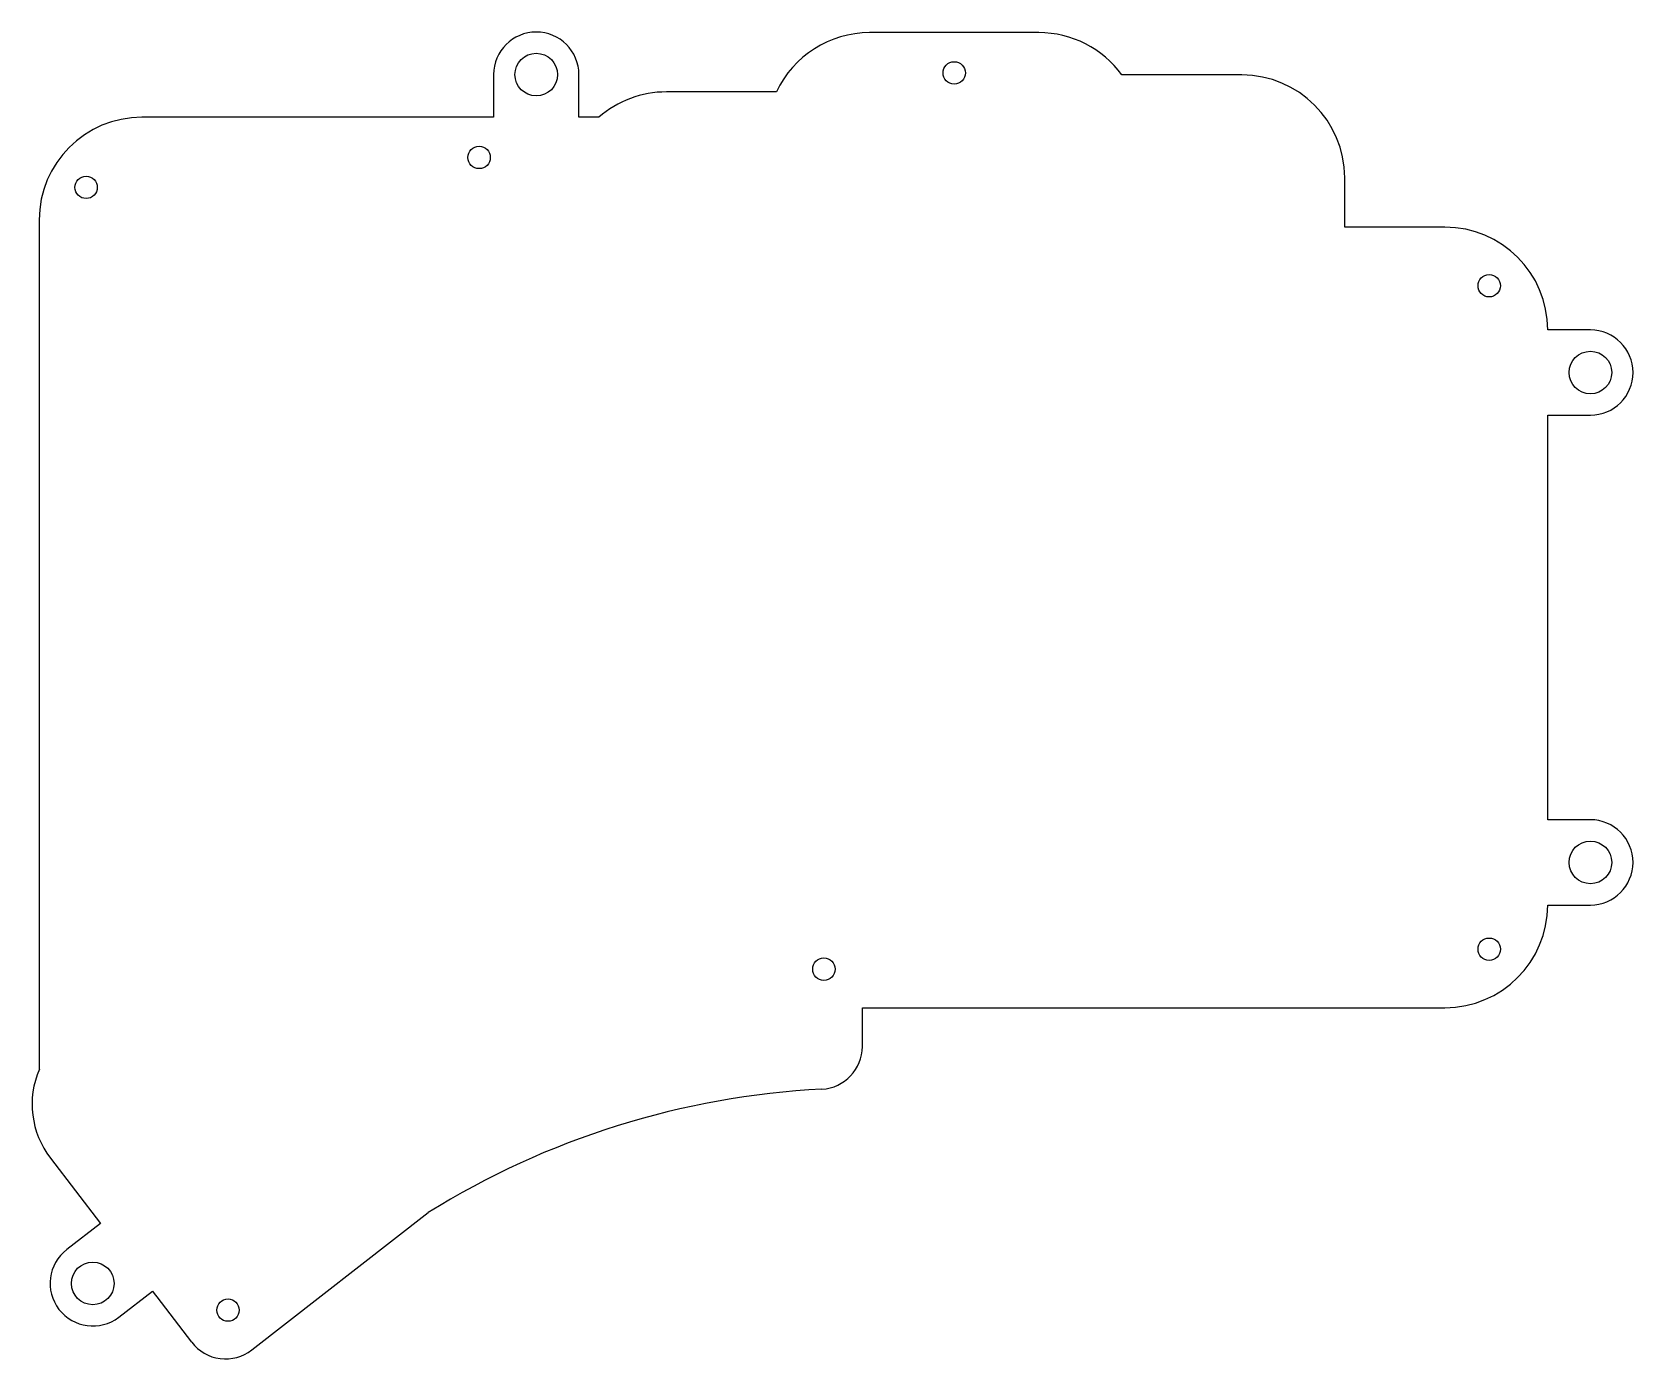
# Model space of a CAD drawing. Header units: millimetres. Extents: x 18 to 168, y -119 to 6.
import ezdxf

# ---------------------------------------------------------------- set-up
doc = ezdxf.new("R2010")
doc.units = ezdxf.units.MM
doc.layers.get('0').update_dxf_attribs({"linetype": 'CONTINUOUS'})

msp = doc.modelspace()

# ---------------------------------------------------------------- linework, layer by layer
for p, q in [((112.31, 5.77), (96.43, 5.77)), ((61.16, 1.83), (61.16, -2.17)), ((69.16, -2.17), (69.16, 1.83)), ((131.36, 1.8), (120.1, 1.8)), ((87.7, 0.21), (77.38, 0.21)), ((61.16, -2.17), (28.17, -2.17)), ((71.04, -2.17), (69.16, -2.17)), ((141, -12.49), (141, -7.84)), ((18.53, -11.81), (18.53, -91.5)), ((150.41, -12.49), (141, -12.49)), ((164.05, -22.13), (160.05, -22.13)), ((160.05, -68.1), (160.05, -30.13)), ((160.05, -30.13), (164.05, -30.13)), ((164.05, -68.1), (160.05, -68.1)), ((160.05, -76.1), (164.05, -76.1)), ((95.75, -89.38), (95.75, -85.74)), ((95.75, -85.74), (150.41, -85.74)), ((19.58, -99.86), (24.29, -106)), ((38.47, -117.86), (55.02, -104.96)), ((24.29, -106), (21.12, -108.44)), ((25.99, -114.78), (29.16, -112.35)), ((29.16, -112.35), (29.32, -112.56)), ((29.32, -112.56), (29.55, -112.86)), ((29.55, -112.86), (32.83, -117.14))]:
    msp.add_line(p, q)
for centre, radius in [((65.16, 1.83), 2), ((104.37, 1.99), 1.05), ((59.8, -5.94), 1.05), ((22.93, -8.75), 1.05), ((154.56, -17.98), 1.05), ((164.05, -26.13), 2), ((164.05, -72.1), 2), ((154.56, -80.25), 1.05), ((92.14, -82.12), 1.05), ((23.55, -111.61), 2), ((36.24, -114.12), 1.05)]:
    msp.add_circle(centre, radius)
for centre, radius, start, end in [((65.16, 1.83), 4, 0, 180), ((96.43, -3.87), 9.64, 90, 154.9541), ((112.31, -3.87), 9.64, 36.0198, 90), ((131.36, -7.84), 9.64, 0, 90), ((77.38, -9.43), 9.64, 90, 131.1428), ((28.17, -11.81), 9.64, 90, 180), ((150.41, -22.13), 9.64, 0, 90), ((164.05, -26.13), 4, -90, 90), ((164.05, -72.1), 4, -90, 90), ((150.41, -76.1), 9.64, -90, 0), ((91.75, -89.38), 4, 272.9194, 360), ((26.16, -94.79), 8.3, 156.64, 217.5612), ((95.9, -170.63), 77.35, 92.9194, 121.902), ((23.55, -111.61), 4, 127.4993, 307.4993), ((36.01, -114.7), 4, 217.4589, 307.9284)]:
    msp.add_arc(centre, radius, start, end)

doc.saveas('drawing.dxf')
